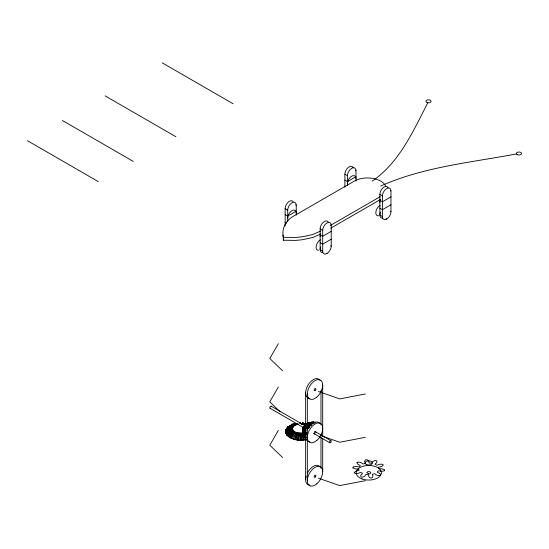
<?xml version="1.0" encoding="UTF-8"?>
<svg xmlns="http://www.w3.org/2000/svg" width="549" height="549" viewBox="0 0 549 549"><rect width="100%" height="100%" fill="white"/><g stroke="black" fill="none" stroke-linecap="round" stroke-linejoin="round"><path stroke-width="0.82" d="M291.272 425.674A10.918 7.206 7.3 0 1 291.615 425.516L291.581 425.413A1.324 1.146 59.3 0 1 291.581 424.988C291.478 423.54 295.98 423.389 295.568 425.056A5.73 4.344 21 0 0 295.019 425.338L293.55 425.564M307.687 423.457L307.824 423.011A1.997 1.283 66.6 0 1 308.113 423.361A2.038 1.304 66.5 0 0 307.845 422.984L307.845 423.039M300.241 440.216L300.344 433.236A5.73 1.434 1.4 0 1 299.61 433.209L298.882 440.188A10.918 4.955 0.6 0 0 300.207 440.236L301.675 440.195A10.918 4.962 -1.2 0 0 303 440.113L304.421 439.886A10.918 5.016 -3 0 0 305.704 439.68L305.841 439.612M294.532 424.899L296.24 424.782A5.73 4.536 16.8 0 1 296.879 424.569L296.872 424.418A0.988 0.92 52.3 0 1 296.913 424.219L297.633 424.377A5.73 4.667 11.3 0 1 298.327 424.24L298.34 424.089M282.934 234.903L283.449 240.229L295.314 240.393A52.821 30.497 0 0 0 303.309 239.563L312.827 237.463L320.568 234.073M296.549 423.931A1.674 1.62 22.1 0 1 296.762 423.451L296.693 423.519A1.324 1.276 45.2 0 0 296.577 423.938L296.584 424.041A10.918 7.453 3.6 0 0 295.739 424.192M302.952 424.253L305.882 423.231A2.519 2.374 -52.5 0 1 306.047 423.554L305.827 423.224L305.203 423.677A1.324 1.263 -49.3 0 0 304.921 424.013L302.938 424.281A5.73 4.694 -9.3 0 0 302.231 424.171L302.218 424.054A1.448 1.414 -36.6 0 0 301.916 423.547M306.349 424.109L304.386 424.61A5.73 4.577 -15.2 0 0 303.714 424.452L303.583 423.718A2.519 2.457 -36.7 0 0 303.034 422.805L303.014 422.785A2.519 2.409 -34.1 0 0 302.252 423.533M309.684 425.297L309.169 426.216L306.857 425.75M294.854 425.132A1.565 1.263 58.7 0 0 294.436 424.96L289.563 425.386L289.474 426.127A1.324 1.043 59.7 0 0 289.563 426.546L294.436 425.653A0.741 0.597 58.4 0 1 294.381 425.338L295.019 425.338M305.663 433.01L303.542 429.037M308.38 427.987A5.73 3.308 -25.6 0 0 308.339 427.849L308.675 427.232L308.154 427.39A5.73 3.623 -25.8 0 0 307.92 426.985A1.523 1.475 79.9 0 1 307.632 426.58L307.598 426.532A0.741 0.48 -56.4 0 1 307.859 426.401L309.711 426.717L309.739 425.804M309.711 426.717L309.739 426.161M297.441 440.017L297.99 439.934L299.109 433.072L299.582 433.188M307.55 428.254L308.284 427.3C304.228 425.214 302.616 426.429 307.625 428.295L308.284 427.3L308.154 426.333L309.684 426.697M306.026 432.324L305.91 433.024L306.102 431.96L303.618 428.639M301.422 424.096L301.476 423.952A0.988 0.961 -30.9 0 1 301.607 423.78L302.973 422.778L302.403 423.3A1.647 1.613 -29 0 0 302.238 423.526L301.422 424.096A5.73 4.749 -2.5 0 0 301.175 424.075M302.142 423.78L302.156 423.725A10.918 7.521 -0.8 0 0 301.264 423.732M303.714 424.452L305.416 424.432M307.495 425.454L307.618 426.587A5.73 3.918 -25 0 0 307.214 426.182L307.337 425.729A2.285 2.23 83.5 0 0 307.817 426.964M307.289 426.017L307.303 425.962A1.565 1.16 -58.2 0 0 307.296 425.75L307.275 425.688M296.144 439.845L298.073 433.01A5.73 1.489 5.5 0 0 298.793 433.127L297.421 440.044A10.918 4.996 2.4 0 1 296.144 439.845L296.028 439.79M304.523 431.02L302.794 427.946A1.558 1.421 -10.4 0 1 303.528 427.849M315.195 422.483L315.25 422.298A6.108 3.315 -33.6 0 1 315.38 422.38L313.726 422.613M304.88 424.123L304.901 424.068A10.918 7.48 -3 0 0 303.604 423.924L302.231 424.171M315.236 422.325L313.609 422.538M298.066 433.003L297.565 432.832L295.163 439.495L297.345 432.818A5.73 1.606 9.5 0 1 296.659 432.66L296.474 432.571M293.447 439.138L293.516 439.173A10.918 5.085 4.2 0 0 294.758 439.543L297.345 432.818M293.543 439.186L296.659 432.66M427.829 102.738C413.232 130.985 399.37 162.669 372.195 181.108M294.738 431.802L290.167 437.683A10.918 5.394 7.2 0 1 289.316 437.121L288.232 436.352L293.688 431.102L294.291 431.507A5.73 1.997 16.6 0 0 294.772 431.823L290.092 437.649L290.613 437.93M296.851 424.418A1.4 1.318 41.3 0 1 297.064 423.91L294.36 423.423L294.003 424.109A1.647 1.53 54.4 0 0 293.962 424.37L296.879 424.569M308.483 427.657L308.511 427.602A1.565 0.844 -53.8 0 0 308.613 427.246A1.565 0.796 -49.6 0 0 308.318 427.328M290.716 437.985L291.203 438.246A10.918 5.215 5.8 0 0 292.315 438.747L296.295 432.495M278.329 343.708L269.792 358.49L282.591 370.808M278.329 387.066L269.792 401.841L280.155 411.812M278.329 430.416L269.792 445.198L282.591 457.516M286.551 430.196A10.918 6.574 10 0 1 286.894 429.462L286.763 429.27A1.647 0.995 56 0 1 286.626 428.989L286.441 428.261L292.692 426.58A1.448 0.913 56.7 0 1 293.077 426.635M304.592 426.401L304.729 425.962M291.265 438.28L295.376 432.152A5.73 1.777 13.2 0 0 295.959 432.406M294.991 431.939L290.359 437.793M304.64 425.887L304.64 425.887A0.844 0.824 83.3 0 1 304.462 425.653L304.359 425.022L305.903 425.235M303.034 424.123L303.075 424.075A1.565 1.441 -46.9 0 1 303.467 423.807M289.316 437.121L294.291 431.507M305.319 425.448L305.079 425.235A1.558 1.503 -88.3 0 0 304.366 425.043M288.252 436.345L294.01 431.322M300.783 423.547L300.09 422.668L299.72 422.984A2.519 2.45 -8.6 0 1 300.042 422.703M300.152 423.56L300.022 422.668A2.519 2.484 0.4 0 1 300.777 423.451M288.266 436.428L293.797 431.109A5.73 2.265 19.6 0 1 293.447 430.745L293.406 430.718A1.4 0.35 40.2 0 1 292.823 430.313L286.763 434.918L287.793 435.762A10.918 5.593 8.4 0 0 288.451 436.421M293.77 425.852L287.731 426.758L293.406 425.75A1.565 1.187 54.2 0 0 293.427 426.202L293.564 426.422A5.73 3.829 25.3 0 0 293.241 426.806L289.604 427.966M287.793 435.762L293.447 430.745M305.834 425.008A1.565 1.242 -54.1 0 1 306.067 424.878L305.621 425.146A5.73 4.406 -19.9 0 0 305.072 424.892L304.963 424.212A1.565 1.359 -52.4 0 0 304.537 424.466M303 440.113L301.895 433.168A5.73 1.441 -2.7 0 1 301.168 433.223L301.689 440.216M287.841 434.458L293.111 430.313A5.73 2.56 22.1 0 1 292.871 429.915L292.754 429.812M293.111 430.313L286.798 434.89L287.182 434.98A10.918 5.826 9.3 0 1 286.763 434.252L285.837 433.333L292.686 429.448L286.427 433.422L285.823 433.298L292.356 429.38L292.692 429.757A1.565 0.556 44.5 0 1 292.301 429.407M304.324 436.03L304.276 436.016A6.108 2.347 -80.5 0 1 304.221 435.831L304.263 435.803M286.763 434.252L292.871 429.915M292.871 430.279L293.406 430.718M311.256 424.446L311.811 424.123L311.606 423.704A1.523 1.18 60.9 0 1 311.489 423.21L311.441 422.291A6.108 2.169 -41.3 0 1 311.633 422.215L311.674 422.243A2.285 1.819 65.2 0 1 312.669 423.155M311.551 424.267L308.641 424.597M296.247 211.159L287.71 216.086L285.151 214.611M355.978 176.675L347.448 181.602L344.889 180.127M320.568 231.115L312.827 234.505L303.309 236.605A52.821 30.497 0 0 1 295.314 237.436L283.449 237.271C281.349 229.475 285.597 220.849 292.404 216.828L354.27 181.108A18.707 10.802 0 0 1 372.84 178.398A18.707 10.802 0 0 1 385.81 186.53M330.807 225.2L380.086 196.755M330.807 228.158L380.086 199.706M331.232 231.362L322.702 236.29L320.142 234.807M390.963 196.871L382.433 201.799L379.874 200.323M331.232 239.24L322.702 244.168L320.142 242.692M390.963 204.756L382.433 209.684L379.874 208.208M288.335 430.718L292.569 428.549L285.453 431.644L285.885 432.262A1.647 0.631 49.3 0 0 286.07 432.468L292.596 429.03A5.73 2.882 24 0 0 292.686 429.448M304.071 433.71L304.029 433.683A6.108 1.873 -75 0 1 304.043 433.449L302.499 429.455M304.084 433.429L304.043 433.449A3.816 3.136 -3.7 0 1 304.599 433.147M380.725 186.036C423.375 166.875 470.96 162.559 516.472 153.912M304.448 439.921L302.698 433.058A5.73 1.517 -6.8 0 0 303.398 432.928L303.473 432.887M286.104 431.734L285.453 431.603L292.143 428.44L292.569 429.009M301.916 433.154L302.677 433.037M286.173 431.775L286.214 431.802A10.918 6.32 10.2 0 1 286.303 431.04L292.617 428.131A5.73 3.205 25.3 0 0 292.569 428.549M291.739 424.288L295.671 424.363L296.24 424.782M288.101 429.565L292.754 427.657A5.73 3.527 25.8 0 1 292.946 427.246L292.679 426.6L286.413 428.295M292.754 427.657L285.652 429.942L285.974 430.601A1.647 0.817 53 0 0 286.132 430.828L286.303 431.04M292.946 427.246L285.658 429.908L286.448 430.121M300.385 433.216L301.12 433.195M294.758 439.543L294.847 439.488M302.046 433.106L302.554 433.017M287.601 428.426A10.918 6.808 9.5 0 1 288.005 427.973L293.564 426.422M298.828 433.106L299.425 433.14M303.693 424.219A1.565 1.482 -50.3 0 0 303.494 423.801L305.827 423.224M292.514 426.374L294.003 426.017A5.73 4.104 23.8 0 1 294.449 425.681M300.495 433.182L301.024 433.175M303.206 430.457L303.274 430.443A1.16 0.824 -2.2 0 0 302.931 430.581M305.683 435.192L305.285 435.261A2.374 1.722 -1.2 0 0 304.695 435.487A3.816 2.573 -4.7 0 0 304.187 435.81M307.515 423.053L313.506 421.831A6.108 2.711 -36.6 0 1 313.678 421.838L307.399 423.101M365.366 393.962L339.769 398.89L318.434 391.499M365.366 437.313L339.769 442.24L321.59 435.947M365.366 480.67L339.769 485.597L318.434 478.206M303.123 430.999L302.602 430.89L304.276 436.016L305.217 436.208A1.523 1.023 -2.4 0 0 305.752 436.222L305.827 436.187M306.067 427.918A3.816 3.719 -40.5 0 0 305.738 427.959L303.446 426.415A2.038 1.976 -36.1 0 1 303.872 426.401A1.16 1.146 -52.6 0 1 304.18 426.456L304.345 426.539M305.793 427.959L305.745 427.966A6.108 1.414 -61.3 0 0 305.615 428.206L306.143 429.023M305.477 435.22L305.93 435.158L305.841 434.232L305.052 432.784M293.99 425.242L295.568 425.056M305.505 423.924L305.519 423.924A1.373 1.242 69.9 0 1 306.067 424.199A1.558 1.407 69.3 0 0 305.498 423.91L309.526 423.478A3.816 3.418 66.4 0 1 310.041 423.746A2.374 2.045 60.9 0 1 310.549 424.123L310.624 424.164M305.724 424.947L305.615 424.802A0.844 0.769 62.5 0 1 305.484 424.535L305.388 424L309.286 423.615A6.108 1.743 -47.2 0 1 309.478 423.464A2.285 2.072 69.9 0 1 310.679 424.116M298.965 433.079L298.052 439.941L298.882 440.188M306.184 437.69L305.093 437.601L303.062 431.775A2.038 0.981 -10.4 0 1 303.371 431.569A1.997 0.961 -10.7 0 0 303.137 431.761M289.522 425.413L294.408 425.001M311.256 423.814L312.813 423.718M306.39 424.123L304.963 424.212A1.565 1.4 -56.8 0 1 305.072 424.658M309.3 424.205L311.811 424.123M303.377 429.222L303.192 429.215A1.16 0.988 -1.6 0 0 302.883 429.297A2.038 1.64 -5 0 0 302.492 429.49M309.06 424.336L311.626 424.295M300.934 440.058L300.749 433.134L301.003 440.058L301.6 440.168M302.931 429.833L302.465 429.593L304.029 433.683L304.873 434.108A1.523 1.256 -0.7 0 0 305.388 434.238L305.841 434.232L305.93 435.158L304.894 433.127M309.327 424.631L311.674 424.672M303.295 431.843L305.258 437.725M302.938 429.819A0.844 0.686 0 0 0 303.22 429.888L303.268 429.894M305.457 433.003L305.251 433.01A2.374 2.052 -0.9 0 0 304.613 433.161M295.328 424.288L297.633 424.377M309.684 425.441L309.554 424.926L311.166 425.201M305.862 430.498L305.937 430.512A2.285 2.086 -10.6 0 0 304.695 430.841M298.032 439.941L298.759 440.126M307.447 425.173L309.814 425.221M297.16 424.109L298.327 424.24M311.317 425.729L309.684 425.544L309.561 425.091M304.331 439.866L303.933 439.831L302.41 433.01L303.865 439.838M286.441 428.261L287.175 428.481M293.921 424.363A2.519 2.374 41.3 0 1 294.305 423.457L297.064 423.903M304.27 425.139L305.772 425.4M303.528 427.829L305.965 430.1M302.767 427.959L304.565 430.732A6.108 1.551 -68.4 0 0 304.489 430.986L305.196 431.624A1.523 1.414 -5.9 0 0 305.663 431.864L305.745 431.871M303.467 428.597L303.357 428.57A0.892 0.824 -3.6 0 1 303.117 428.446L302.739 428.117M287.758 426.731L288.376 426.944A1.674 1.242 59.3 0 0 287.8 426.841M307.214 426.182L309.512 426.765M297.565 432.825L297.956 432.962M309.403 427.486L308.099 427.143M289.563 425.386L290.304 425.722M293.29 439.07L292.562 438.747M303.865 427.191L305.807 428.659M303.968 427.246L303.947 427.232A0.872 0.851 -29.9 0 1 303.645 427.005L303.35 426.552L305.615 428.206M307.303 428.124L307.625 428.295M294.36 423.423L295.225 424.103M355.34 170.396L355.978 170.766L355.978 181.211M390.325 190.592L390.963 190.963L390.963 211.653A6.032 3.486 -60 0 1 386.702 219.044L386.057 218.674M162.278 62.874L233.099 103.761M353.117 167.644A6.032 3.486 -60 0 0 348.354 167.37A6.032 3.486 -60 0 0 344.889 174.211L347.448 175.687L347.448 185.541M388.109 187.847A6.032 3.486 -60 0 0 383.339 187.573A6.032 3.486 -60 0 0 379.874 194.408L382.433 195.89L382.433 216.581A6.032 3.486 -60 0 0 386.702 219.044M390.325 211.283L390.963 211.653M382.433 216.581L379.874 215.105L379.874 194.408M295.609 204.88L296.247 205.251L296.247 215.105M330.594 225.076L331.232 225.447L331.232 246.144A6.032 3.486 -60 0 1 326.964 253.528L326.326 253.164M105.099 95.876L175.927 136.77M293.207 201.785A6.032 3.486 -60 0 0 288.41 202.032A6.032 3.486 -60 0 0 285.151 208.695L287.71 210.178L287.71 221.604M328.199 221.981A6.032 3.486 -60 0 0 323.395 222.228A6.032 3.486 -60 0 0 320.142 228.899L322.702 230.374L322.702 251.065A6.032 3.486 -60 0 0 326.964 253.528M330.594 245.774L331.232 246.144M285.151 222.496L286.434 223.23M322.702 251.065L320.142 249.589L320.142 228.899M62.435 120.512L133.263 161.406M27.45 140.709L98.278 181.602M271.24 406.219L305.162 425.804M307.371 427.081L308.847 427.932M314.749 431.336L330.972 440.703A1.18 0.679 -60 0 1 330.594 442.535A1.18 0.679 -60 0 1 329.572 441.945A1.18 0.679 -60 0 1 330.972 440.703M270.06 408.264L305.457 428.7M313.568 433.381L329.791 442.748M293.241 426.806L292.692 426.58A1.565 1.043 53.2 0 0 292.775 427.047M288.808 436.798L288.321 436.462M292.452 424.624L291.793 424.267A2.519 2.237 58.1 0 1 292.514 424.597M300.365 423.554L300.09 422.668M292.596 428.11L292.542 428.035A0.988 0.501 52.8 0 1 292.397 427.836L292.253 427.513M297.551 424.247L297.531 424.219A1.448 1.366 52.7 0 0 297.105 423.883M292.521 428.014L292.542 428.035A1.4 0.789 51.1 0 1 292.212 427.513M305.354 432.701L306.143 434.046M287.978 427.932L287.882 427.733A1.647 1.16 58.1 0 1 287.813 427.472L287.724 426.765A2.519 1.908 54.2 0 0 287.8 427.74M304.908 432.639L305.704 434.122M312.745 423.567L312.525 423.128A2.374 1.716 61.2 0 0 312.093 422.655A3.816 2.958 63.5 0 0 311.619 422.243M302.211 424.02C301.408 423.101 303.528 422.332 303.576 423.677M314.364 423.039L314.337 422.956A2.374 1.304 65.1 0 0 314.007 422.401A3.816 2.354 65.9 0 0 313.651 421.879M303.398 432.928L305.704 439.68M302.574 430.787L304.221 435.831M313.493 423.114L313.609 423.519M313.527 423.245L313.493 423.128A1.523 0.926 63.8 0 1 313.452 422.655L313.506 421.831A2.285 1.441 62.8 0 0 313.335 422.984M309.464 424.576L309.293 423.663A2.285 2.079 62.5 0 0 309.561 425.015M293.454 426.148L293.406 425.75M309.725 425.262L309.739 425.674M344.889 174.211L344.889 187.216M322.702 385.069L322.702 436.078M322.702 438.624L322.702 471.783M320.993 390.888L320.993 424.892M320.993 434.238L320.993 435.94M320.993 437.642L320.993 468.242M307.337 393.942L307.337 480.649M305.635 392.954L305.635 479.661M285.151 208.695L285.151 225.941M283.449 237.271L283.449 240.229M307.323 473.135A10.863 6.272 -60 0 1 319.909 466.876M309.979 485.144A10.863 6.272 -60 0 1 306.212 475.956M309.89 398.437A10.863 6.272 -60 0 1 307.749 385.618A10.863 6.272 -60 0 1 320.012 380.313M314.934 433.868A1.18 0.679 -60 0 1 314.186 433.285A1.18 0.679 -60 0 1 315.03 431.891A1.18 0.679 -60 0 1 315.853 432.344M307.323 429.785A10.863 6.272 -60 0 1 319.909 423.526M309.89 441.787A10.863 6.272 -60 0 1 306.212 432.598M309.691 425.056A1.523 1.366 62.6 0 1 309.478 424.569M307.44 425.454A3.816 3.678 85 0 1 308.071 425.557A2.374 2.258 70.3 0 1 308.662 425.804L308.737 425.839A2.285 2.21 -87.1 0 0 307.502 425.557M305.862 430.485A2.374 2.265 -10.7 0 0 305.196 430.546A3.816 3.534 -9.9 0 0 304.558 430.711M305.436 437.279A2.374 1.311 -5.1 0 1 305.91 436.983M305.045 437.594A3.816 1.908 -8.9 0 1 305.409 437.272M309.506 424.054A1.558 0.446 77.6 0 1 309.643 424.953M303.446 426.429A1.997 1.935 -35.6 0 1 303.872 426.408M292.384 428.879A1.565 0.721 48.2 0 1 292.095 428.46M308.106 426.347A1.565 1.009 -56.5 0 1 307.989 426.772M301.476 423.952A1.4 1.338 -34.1 0 1 301.888 423.567M295.678 424.343A1.565 1.379 57.5 0 1 296.103 424.569M295.52 424.816A1.565 1.407 50.1 0 1 295.63 424.377M292.253 427.472A1.565 0.803 53.1 0 1 292.562 427.499M285.446 431.589A2.519 1.029 50.4 0 1 285.954 431.562M286.036 430.876A2.519 1.427 51.1 0 1 285.569 429.936M285.652 429.874A2.519 1.318 53.9 0 1 286.317 429.942M286.653 429.256A2.519 1.674 53.2 0 1 286.358 428.289M289.323 426.834A10.918 7.02 8.6 0 1 289.604 426.642M294.374 423.409A2.519 2.368 52.7 0 1 295.232 424.006M302.705 440.099A2.519 0.384 -8 0 1 303.446 439.824M287.607 435.762A2.519 0.638 40.2 0 1 286.667 434.973M285.844 433.312A2.519 0.748 46.2 0 1 286.153 433.195M286.427 433.422A10.918 6.073 9.9 0 1 286.255 432.66M285.988 432.537A2.519 1.16 48.2 0 1 285.356 431.638M303.062 429.826A1.27 1.029 0 0 1 302.554 429.558M303.22 428.488A1.4 1.29 -3.6 0 1 302.787 428.09M302.828 428.007A1.373 1.249 -10.6 0 1 303.419 427.856M303.721 427.088A1.27 1.242 -29.5 0 1 303.405 426.566M304.503 425.763A1.27 1.242 83.5 0 1 304.311 425.166M304.393 425.077A1.27 1.228 -87.1 0 1 304.99 425.166M305.484 424.658A1.27 1.16 62.5 0 1 305.416 424.034M307.625 423.505A1.27 0.803 62.8 0 1 307.728 423.053M309.499 424.068A1.27 0.371 77.6 0 1 309.629 424.802M303.247 430.944A1.27 0.824 -2.3 0 1 302.698 430.828M305.313 434.142A2.285 1.846 0 0 1 304.187 433.621M304.208 433.538A2.285 1.839 -5.2 0 1 305.374 433.065M305.573 431.795A2.285 2.107 -3.5 0 1 304.626 430.965M306.067 428.927A2.285 2.237 -29.5 0 1 305.718 428.234M305.834 428.083A2.285 2.217 -35.6 0 1 306.081 428.014M311.455 423.629A2.285 1.805 60.1 0 1 311.461 422.353M313.726 421.831A2.285 1.469 66.6 0 1 314.474 422.956M306.067 437.56A2.285 1.071 -7.3 0 1 305.368 437.567M305.333 437.601A2.285 1.098 -10.7 0 1 306.129 437.052M305.656 436.112A2.285 1.489 -2.3 0 1 304.448 435.899M304.427 435.872A2.285 1.496 -6.4 0 1 305.422 435.316M307.728 426.484A1.091 0.666 -52.2 0 1 308.113 426.374M294.374 425.523A0.933 0.775 53.5 0 1 294.456 425.043M293.427 425.715A1.4 1.023 58.7 0 1 293.88 425.852M297.304 439.955A2.519 0.384 7.9 0 1 297.599 439.852M300.015 440.174A2.519 0.412 -0.1 0 1 300.529 440.003M304.928 424.027A1.674 1.544 -46.9 0 1 305.848 423.382M291.533 425.413A1.674 1.503 50.1 0 1 291.835 424.377M290.366 425.715A1.674 1.386 60 0 0 289.591 425.496A1.674 1.4 53.5 0 0 289.495 426.552M286.496 428.364A1.674 1.071 57.5 0 1 287.196 428.419M286.667 434.293A1.674 0.597 44.5 0 1 285.803 433.326M270.65 408.202A1.18 0.679 -60 0 1 269.813 407.749A1.18 0.679 -60 0 1 270.595 406.308A1.18 0.679 -60 0 1 271.481 406.672M356.987 462.67A8.262 4.769 0 0 0 357.536 463.809A6.163 3.562 0 0 0 357.749 464.056A5.126 2.958 0 0 0 357.989 464.296A3.726 2.148 0 0 0 358.415 464.612L359.87 465.223A0.906 0.522 0 0 1 360.13 465.916A10.026 5.792 0 0 0 359.588 466.526A0.906 0.522 0 0 1 358.47 466.815L356.754 466.492A3.726 2.148 0 0 0 356.294 466.478A5.126 2.958 0 0 0 355.827 466.492A6.163 3.562 0 0 0 355.347 466.533A8.262 4.769 0 0 0 353.192 466.966A15.928 9.196 0 0 0 352.945 467.851M384.369 470.726A15.928 9.196 0 0 0 384.616 469.841A8.262 4.769 0 0 0 383.01 469.107A6.163 3.562 0 0 0 382.578 468.976A5.126 2.958 0 0 0 382.138 468.867A3.726 2.148 0 0 0 381.473 468.75L379.675 468.75A0.906 0.522 0 0 1 378.762 468.276A10.026 5.792 0 0 0 378.57 467.604A0.906 0.522 0 0 1 379.187 466.993L380.903 466.671A3.726 2.148 0 0 0 381.294 466.526A5.126 2.958 0 0 0 381.658 466.355A6.163 3.562 0 0 0 382.001 466.163A8.262 4.769 0 0 0 383.298 465.072A15.928 9.196 0 0 0 382.598 464.276A8.262 4.769 0 0 0 380.553 464.228A6.163 3.562 0 0 0 380.073 464.269A5.126 2.958 0 0 0 379.606 464.324A3.726 2.148 0 0 0 378.954 464.461L377.492 465.072A0.906 0.522 0 0 1 376.278 465.003A10.026 5.792 0 0 0 375.441 464.516A0.906 0.522 0 0 1 375.317 463.816L376.374 462.972A3.726 2.148 0 0 0 376.539 462.725A5.126 2.958 0 0 0 376.662 462.457A6.163 3.562 0 0 0 376.744 462.189A8.262 4.769 0 0 0 376.689 460.865A15.928 9.196 0 0 0 375.31 460.46A8.262 4.769 0 0 0 373.608 461.112A6.163 3.562 0 0 0 373.258 461.311A5.126 2.958 0 0 0 372.943 461.517A3.726 2.148 0 0 0 372.551 461.846L371.989 462.834A0.906 0.522 0 0 1 370.932 463.191A10.026 5.792 0 0 0 369.758 463.082A0.906 0.522 0 0 1 368.942 462.56L368.942 461.517A3.726 2.148 0 0 0 368.825 461.256A5.126 2.958 0 0 0 368.654 461.002A6.163 3.562 0 0 0 368.441 460.755A8.262 4.769 0 0 0 367.055 459.705A15.928 9.196 0 0 0 365.517 459.842A8.262 4.769 0 0 0 364.811 460.954A6.163 3.562 0 0 0 364.728 461.229A5.126 2.958 0 0 0 364.68 461.503A3.726 2.148 0 0 0 364.701 461.901L365.257 462.896A0.906 0.522 0 0 1 364.762 463.541A10.026 5.792 0 0 0 363.706 463.85A0.906 0.522 0 0 1 362.512 463.699L361.448 462.862A3.726 2.148 0 0 0 361.091 462.69A5.126 2.958 0 0 0 360.7 462.546A6.163 3.562 0 0 0 360.268 462.416A8.262 4.769 0 0 0 358.078 462.038A15.928 9.196 0 0 0 356.98 462.67M384.369 470.719A8.262 4.769 0 0 1 382.214 471.166A6.163 3.562 0 0 1 381.733 471.2A5.126 2.958 0 0 1 381.267 471.214A3.726 2.148 0 0 1 380.807 471.2L379.091 470.877A0.906 0.522 0 0 0 377.966 471.166A10.026 5.792 0 0 1 377.431 471.776A0.906 0.522 0 0 0 377.685 472.463L379.146 473.08A3.726 2.148 0 0 1 379.572 473.396A5.126 2.958 0 0 1 379.812 473.636A6.163 3.562 0 0 1 380.018 473.89A8.262 4.769 0 0 1 380.574 475.022A15.928 9.196 0 0 1 379.476 475.66A8.262 4.769 0 0 1 377.287 475.283A6.163 3.562 0 0 1 376.861 475.146A5.126 2.958 0 0 1 376.463 475.002A3.726 2.148 0 0 1 376.113 474.83L375.049 473.986A0.906 0.522 0 0 0 373.855 473.842A10.026 5.792 0 0 1 372.798 474.151A0.906 0.522 0 0 0 372.304 474.796L372.853 475.791A3.726 2.148 0 0 1 372.874 476.189A5.126 2.958 0 0 1 372.826 476.463A6.163 3.562 0 0 1 372.737 476.738A8.262 4.769 0 0 1 372.03 477.843A15.928 9.196 0 0 1 370.5 477.987A8.262 4.769 0 0 1 369.106 476.937A6.163 3.562 0 0 1 368.901 476.683A5.126 2.958 0 0 1 368.736 476.436A3.726 2.148 0 0 1 368.619 476.175L368.612 475.132A0.906 0.522 0 0 0 367.796 474.604A10.026 5.792 0 0 1 366.629 474.501A0.906 0.522 0 0 0 365.565 474.858L365.01 475.846A3.726 2.148 0 0 1 364.618 476.175A5.126 2.958 0 0 1 364.303 476.381A6.163 3.562 0 0 1 363.946 476.573A8.262 4.769 0 0 1 362.244 477.232A15.928 9.196 0 0 1 360.865 476.827A8.262 4.769 0 0 1 360.803 475.503A6.163 3.562 0 0 1 360.899 475.228A5.126 2.958 0 0 1 361.016 474.967A3.726 2.148 0 0 1 361.187 474.72L362.244 473.876A0.906 0.522 0 0 0 362.12 473.176A10.026 5.792 0 0 1 361.283 472.689A0.906 0.522 0 0 0 360.062 472.62L358.6 473.231A3.726 2.148 0 0 1 357.948 473.362A5.126 2.958 0 0 1 357.481 473.423A6.163 3.562 0 0 1 357.001 473.458A8.262 4.769 0 0 1 354.956 473.41A15.928 9.196 0 0 1 354.249 472.614A8.262 4.769 0 0 1 355.546 471.529A6.163 3.562 0 0 1 355.903 471.337A5.126 2.958 0 0 1 356.267 471.166A3.726 2.148 0 0 1 356.651 471.021L358.367 470.699A0.906 0.522 0 0 0 358.984 470.088A10.026 5.792 0 0 1 358.799 469.409A0.906 0.522 0 0 0 357.886 468.942L356.081 468.935A3.726 2.148 0 0 1 355.416 468.825A5.126 2.958 0 0 1 354.983 468.716A6.163 3.562 0 0 1 354.551 468.578A8.262 4.769 0 0 1 352.952 467.851M382.571 218.125A6.032 3.486 -60 0 1 380.553 212.051M378.59 215.771A6.032 3.486 -60 0 1 375.88 211.845A6.032 3.486 -60 0 1 380.08 205.367M322.634 252.629A6.032 3.486 -60 0 1 320.664 246.926M318.578 250.289A6.032 3.486 -60 0 1 316.176 246.144A6.032 3.486 -60 0 1 320.348 239.858M320.142 236.777A6.032 3.486 -60 0 1 320.685 234.052M322.702 230.374A6.032 3.486 -60 0 1 326.964 222.983A6.032 3.486 -60 0 1 331.232 225.447M287.71 218.056A6.032 3.486 -60 0 1 291.979 210.672A6.032 3.486 -60 0 1 296.247 213.136M287.71 210.178A6.032 3.486 -60 0 1 291.979 202.787A6.032 3.486 -60 0 1 296.247 205.251M379.874 202.293A6.032 3.486 -60 0 1 380.581 199.163M382.433 195.89A6.032 3.486 -60 0 1 386.702 188.499A6.032 3.486 -60 0 1 390.963 190.963M347.448 183.572A6.032 3.486 -60 0 1 351.71 176.181A6.032 3.486 -60 0 1 355.978 178.645M347.448 175.687A6.032 3.486 -60 0 1 351.71 168.303A6.032 3.486 -60 0 1 355.978 170.766M303.913 427.712L304.091 427.307L303.92 427.698M295.307 439.536L295.904 439.742L295.348 439.55M368.887 473.938L366.794 472.723A1.99 1.153 0 0 1 368.818 471.639A1.99 1.153 0 0 1 370.767 472.764A1.99 1.153 0 0 1 368.887 473.938M310.96 424.631L310.7 424.26L310.96 424.631M316.759 483.847A10.863 6.272 -60 0 0 320.63 466.918A10.863 6.272 -60 0 0 307.673 477.877A10.863 6.272 -60 0 0 316.759 483.847M316.759 397.14A10.863 6.272 -60 0 0 320.63 380.21A10.863 6.272 -60 0 0 307.673 391.163A10.863 6.272 -60 0 0 316.759 397.14M315.208 390.332A1.18 0.679 -60 0 0 315.627 388.493A1.18 0.679 -60 0 0 314.22 389.687A1.18 0.679 -60 0 0 315.208 390.332M315.208 477.047A1.18 0.679 -60 0 0 315.627 475.208A1.18 0.679 -60 0 0 314.22 476.395A1.18 0.679 -60 0 0 315.208 477.047M316.759 440.497A10.863 6.272 -60 0 0 320.63 423.567A10.863 6.272 -60 0 0 307.673 434.52A10.863 6.272 -60 0 0 316.759 440.497M302.945 430.588A2.038 1.338 -6.2 0 0 302.602 430.8A1.997 1.304 -6.4 0 1 302.952 430.601M366.753 464.667A3.617 2.086 0 0 0 372.387 463.082A3.617 2.086 0 0 0 367.199 461.05A3.617 2.086 0 0 0 366.753 464.667M362.141 478.975A12.641 7.302 0 0 0 381.418 472.977A12.641 7.302 0 0 0 362.779 466.341A12.641 7.302 0 0 0 362.141 478.975M427.101 102.553A2.587 1.496 0 0 0 431.095 101.38A2.587 1.496 0 0 0 427.342 99.966A2.587 1.496 0 0 0 427.101 102.553M517.556 154.77A2.587 1.496 0 0 0 521.55 153.596A2.587 1.496 0 0 0 517.789 152.19A2.587 1.496 0 0 0 517.556 154.77"/></g></svg>
